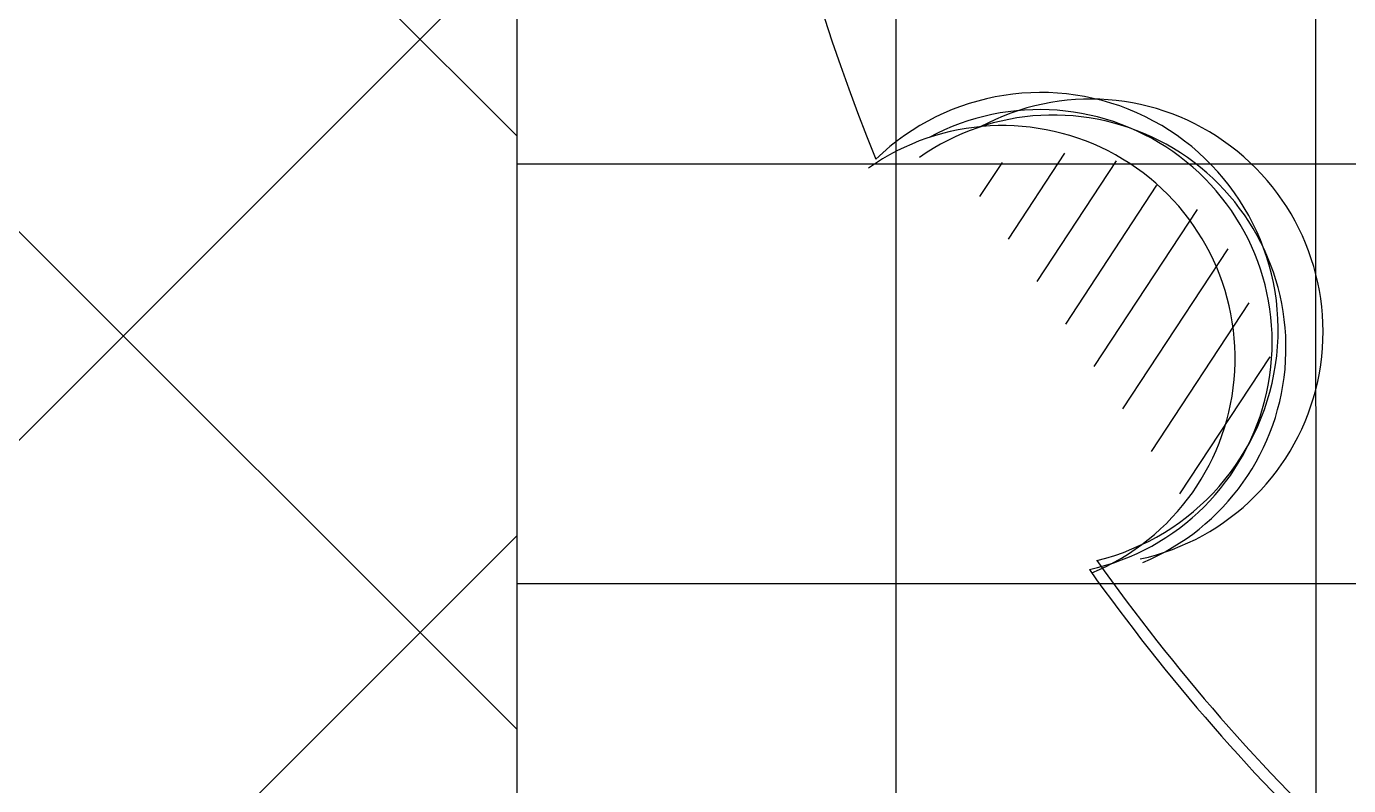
# Model space of a CAD drawing. Extents: x 941299 to 942979, y 2579300 to 2579597.
# Drawn here: x 941970.415 to 941973.915, y 2579405.184 to 2579407.194 of the extents above; entities that cross this region are included whole.
import ezdxf

# ---------------------------------------------------------------- set-up
doc = ezdxf.new("R2010")
doc.units = 0
doc.layers.get('0').update_dxf_attribs({"linetype": 'CONTINUOUS'})
doc.layers.add('fz', color=7, linetype='CONTINUOUS')
doc.layers.add('绿化工程', color=3, linetype='CONTINUOUS')

# ---------------------------------------------------------------- blocks, each defined once
blk = doc.blocks.new('*X93')
at = {"color": 0}
for p, q in [((122538.81086, 22768.94317), (122538.82618, 22768.95849)), ((122538.82112, 22768.91808), (122538.85957, 22768.95653)), ((122538.83139, 22768.89299), (122538.88547, 22768.94707)), ((122538.84165, 22768.8679), (122538.90387, 22768.93012)), ((122538.85191, 22768.8428), (122538.92227, 22768.91316)), ((122538.86218, 22768.81771), (122538.93398, 22768.88952)), ((122538.87244, 22768.79262), (122538.93905, 22768.85923)), ((122538.8827, 22768.76753), (122538.94412, 22768.82894))]:
    blk.add_line(p, q, dxfattribs=at)
blk = doc.blocks.new('dys')
at = {"layer": '绿化工程'}
for centre, radius, start, end in [((0, 0), 5.3048, 179.3736, 202.2438), ((-4.4737, -2.4603), 0.6284, 283.6449, 133.9731), ((-4.3422, -2.4653), 0.6159, 282.3532, 118.2937), ((-4.4769, -2.4931), 0.6159, 282.3532, 118.2937), ((-4.575, -2.5354), 0.6159, 292.5867, 125.1544), ((-4.4404, -2.5076), 0.6159, 292.5867, 125.1544), ((0, 0), 5.3048, 215.3736, 238.2438), ((-0.0196, -0.0238), 5.3048, 215.3736, 238.2438)]:
    blk.add_arc(centre, radius, start, end, dxfattribs=at)
at = {"layer": '绿化工程', "xscale": 4.999999999939511, "yscale": 5, "zscale": 5, "rotation": 11.67087918926173}
blk.add_blockref('*X93', (-577002.1007, -235434.7893), dxfattribs=at)

msp = doc.modelspace()

# ---------------------------------------------------------------- hatches: boundary and pattern name
at = {"layer": '绿化工程'}
h = msp.add_hatch(dxfattribs=at)
h.set_pattern_fill('ANSI37', color=9, scale=0.35, style=0)
h.set_pattern_definition([(45, (125, 0), (-0.7857724106, 0.7857724106), []), (135, (125, 0), (-0.7857724106, -0.7857724106), [])])
h.paths.add_polyline_path([(941909.2134, 2579409.38137), (941909.2134, 2579404.38137), (941971.7134, 2579404.38137), (941971.7134, 2579409.38137)])
h = msp.add_hatch(dxfattribs=at)
h.set_pattern_fill('ANSI37', color=9, scale=0.35, angle=45, style=0)
h.set_pattern_definition([(90, (125, 0), (-1.11125, 1e-16), []), (180, (125, 0), (-1e-16, -1.11125), [])])
h.paths.add_polyline_path([(941971.7134, 2579409.38137), (941971.7134, 2579404.38137), (942034.2134, 2579404.38137), (942034.2134, 2579409.38137)])

# ---------------------------------------------------------------- linework, layer by layer
at = {"layer": 'fz', "color": 8}
msp.add_line((941971.7134, 2579399.38137), (941971.7134, 2579414.38137), dxfattribs=at)

# ---------------------------------------------------------------- block references
at = {"layer": 'fz'}
msp.add_blockref('dys', (941977.57349, 2579408.85111), dxfattribs=at)

doc.saveas('drawing.dxf')
